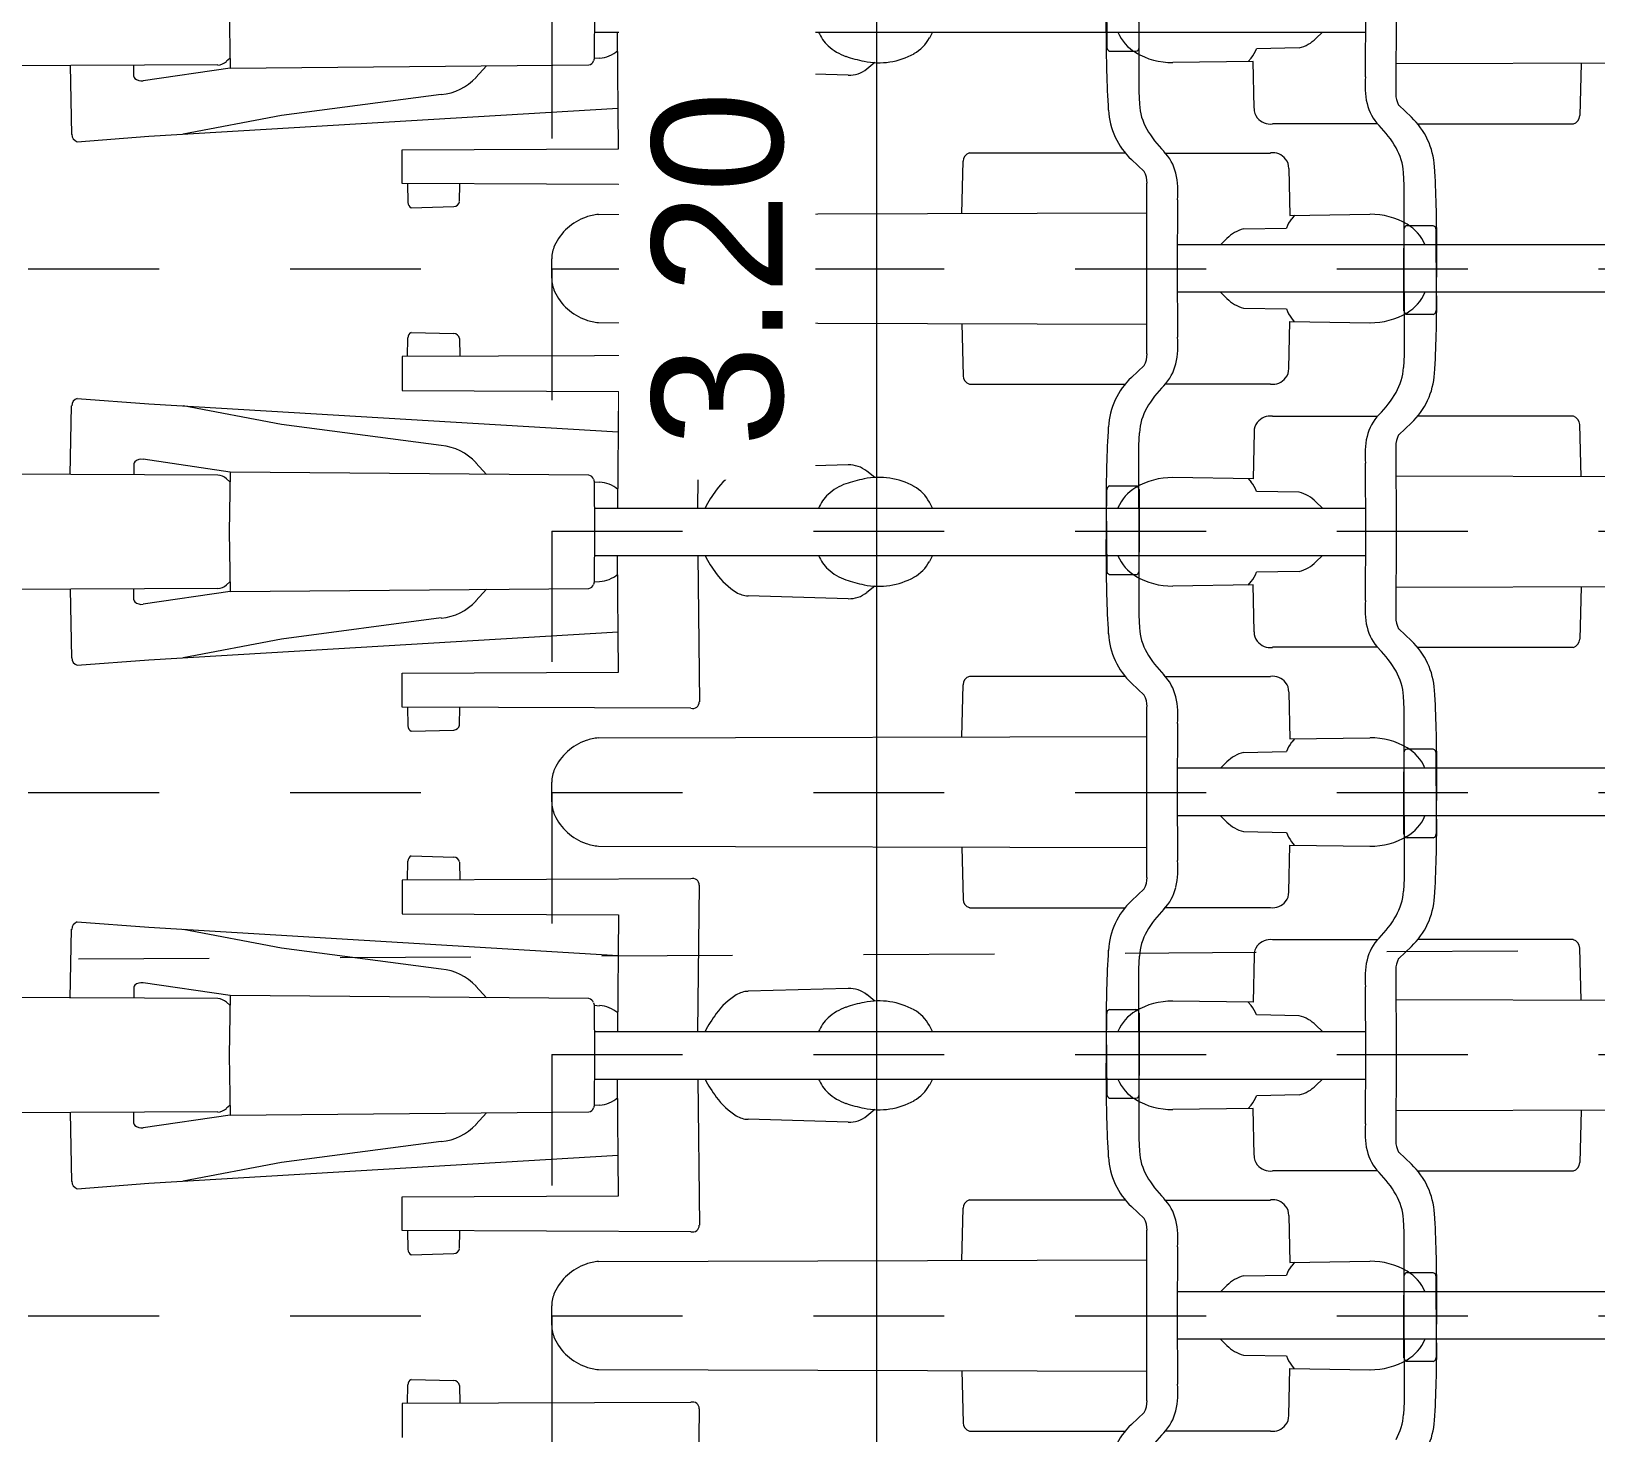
# Model space of a CAD drawing. Header units: metres. Extents: x -35.6 to 33, y -21.5 to 5.9.
# Drawn here: x 18.854 to 20.05, y -16.652 to -15.582 of the extents above; entities that cross this region are included whole.
import ezdxf

# ---------------------------------------------------------------- set-up
doc = ezdxf.new("R2010")
doc.units = ezdxf.units.M
doc.linetypes.add('_Strichliert - Fein_', pattern=[0.15, 0.1, -0.05])
doc.linetypes.add('_Verdeckte Linien_', pattern=[0.15, 0.1, -0.05])
for name, color, linetype, lineweight in [('A-____-____-DIMS', 7, 'Continuous', 5), ('A-____-____-DIMS-50', 7, 'Continuous', 5), ('A-DETL-GENF-HDLN', 7, '_Verdeckte Linien_', 9), ('A-DETL-GENF-OTLN', 7, 'Continuous', 9), ('C-PRKG-____-OTLN', 7, 'Continuous', 9)]:
    doc.layers.add(name, color=color, linetype=linetype, lineweight=lineweight)
doc.layers.add('A-DETL-____-OTLN', color=5, linetype='Continuous', lineweight=9, true_color=0x0000ff)
doc.styles.add('Arial', font='arial.ttf', dxfattribs={"height": 0.1})
doc.dimstyles.new('SUB_Rohbau_fein_1', dxfattribs={"dimscale": 0.3048, "dimtxt": 0.102026, "dimasz": 0.246063, "dimexe": 0.164042, "dimexo": 0.0625, "dimgap": 0.123031, "dimtad": 1, "dimrnd": 0.005, "dimzin": 0, "dimdsep": 46, "dimtxsty": 'Arial', "dimblk1": 'OBLIQUE', "dimblk2": 'OBLIQUE', "dimsah": 1, "dimcen": 0.09, "dimazin": 0, "dimtfac": 1, "dimtdec": 4, "dimtix": 1, "dimtmove": 0, "dimatfit": 3, "dimfxl": 0.164042, "dimfxlon": 1, "dimtvp": 1, "dimtfill": 1, "dimtolj": 1, "dimtzin": 0, "dimarcsym": 2})

# ---------------------------------------------------------------- blocks, each defined once
blk = doc.blocks.new('Fahrradstellplatz - Fahrradstellplatz-23804100--01_UG_OK_FFB_AF_ru')
at = {"layer": 'A-DETL-GENF-HDLN', "color": 253, "true_color": 0x999999}
for p, q in [((0.8, 0), (0.4, 0)), ((0.8, 0), (0.8, -2)), ((1.2, 0), (0.8, 0)), ((0.8, 0), (0.8, -2)), ((1.2, 0), (1.2, -2)), ((1.6, 0), (1.2, 0)), ((1.2, 0), (1.2, -2)), ((1.6, 0), (1.6, -2)), ((1.6, 0), (1.6, -2)), ((2, 0), (2, -2)), ((2, 0), (2, -2)), ((2.4, 0), (2.4, -2)), ((2.4, 0), (2.4, -2))]:
    blk.add_line(p, q, dxfattribs=at)
at = {"layer": 'A-DETL-GENF-OTLN', "color": 253, "true_color": 0x999999}
for p, q in [((0.5931, 0), (0.6006, 0)), ((0.6006, 0), (0.6081, 0)), ((0.9931, 0), (1.0006, 0)), ((1.0006, 0), (1.0081, 0)), ((1.3931, 0), (1.4006, 0)), ((1.4006, 0), (1.4081, 0)), ((0.5593, -0.0357), (0.5581, -0.4548)), ((0.6419, -0.0357), (0.6431, -0.4548)), ((0.9593, -0.0357), (0.9581, -0.4548)), ((1.0419, -0.0357), (1.0431, -0.4548)), ((1.3593, -0.0357), (1.3581, -0.4548)), ((1.4419, -0.0357), (1.4431, -0.4548)), ((1.7593, -0.0357), (1.7581, -0.4548)), ((1.8419, -0.0357), (1.8431, -0.4548)), ((2.1593, -0.0357), (2.1581, -0.4548)), ((2.2419, -0.0357), (2.2431, -0.4548)), ((0.5122, -0.3193), (0.5122, -0.4382)), ((0.5585, -0.3133), (0.5186, -0.3144)), ((0.6427, -0.3133), (0.6826, -0.3144)), ((0.689, -0.3193), (0.689, -0.4382)), ((0.9122, -0.3193), (0.9122, -0.4382)), ((0.9585, -0.3133), (0.9186, -0.3144)), ((1.0427, -0.3133), (1.0826, -0.3144)), ((1.089, -0.3193), (1.089, -0.4382)), ((1.3122, -0.3193), (1.3122, -0.4382)), ((1.3585, -0.3133), (1.3186, -0.3144)), ((1.4427, -0.3133), (1.4826, -0.3144)), ((1.489, -0.3193), (1.489, -0.4382)), ((1.7122, -0.3193), (1.7122, -0.4382)), ((1.7585, -0.3133), (1.7186, -0.3144)), ((1.8427, -0.3133), (1.8826, -0.3144)), ((1.889, -0.3193), (1.889, -0.4382)), ((2.1122, -0.3193), (2.1122, -0.4382)), ((2.1585, -0.3133), (2.1186, -0.3144)), ((2.2427, -0.3133), (2.2826, -0.3144)), ((2.289, -0.3193), (2.289, -0.4382)), ((0.7667, -0.4263), (0.7667, -0.4463)), ((0.8202, -0.4238), (0.7698, -0.4242)), ((0.781, -0.4238), (0.8314, -0.4242)), ((0.8345, -0.4263), (0.8345, -0.4463)), ((1.1667, -0.4263), (1.1667, -0.4463)), ((1.2202, -0.4238), (1.1698, -0.4242)), ((1.181, -0.4238), (1.2314, -0.4242)), ((1.2345, -0.4263), (1.2345, -0.4463)), ((1.5667, -0.4263), (1.5667, -0.4463)), ((1.6202, -0.4238), (1.5698, -0.4242)), ((1.581, -0.4238), (1.6314, -0.4242)), ((1.6345, -0.4263), (1.6345, -0.4463)), ((1.9667, -0.4263), (1.9667, -0.4463)), ((2.0202, -0.4238), (1.9698, -0.4242)), ((1.981, -0.4238), (2.0314, -0.4242)), ((2.0345, -0.4263), (2.0345, -0.4463)), ((2.3667, -0.4263), (2.3667, -0.4463)), ((2.4202, -0.4238), (2.3698, -0.4242)), ((2.381, -0.4238), (2.4314, -0.4242)), ((2.4345, -0.4263), (2.4345, -0.4463)), ((0.5266, -0.4527), (0.5174, -0.443)), ((0.6746, -0.4527), (0.6838, -0.443)), ((0.7358, -0.4486), (0.7261, -0.4491)), ((0.8317, -0.4488), (0.7358, -0.4486)), ((0.7695, -0.4488), (0.8654, -0.4486)), ((0.8654, -0.4486), (0.8751, -0.4491)), ((0.9266, -0.4527), (0.9174, -0.443)), ((1.0746, -0.4527), (1.0838, -0.443)), ((1.1358, -0.4486), (1.1261, -0.4491)), ((1.2317, -0.4488), (1.1358, -0.4486)), ((1.1695, -0.4488), (1.2654, -0.4486)), ((1.2654, -0.4486), (1.2751, -0.4491)), ((1.3266, -0.4527), (1.3174, -0.443)), ((1.4746, -0.4527), (1.4838, -0.443)), ((1.5358, -0.4486), (1.5261, -0.4491)), ((1.6317, -0.4488), (1.5358, -0.4486)), ((1.5695, -0.4488), (1.6654, -0.4486)), ((1.6654, -0.4486), (1.6751, -0.4491)), ((1.7266, -0.4527), (1.7174, -0.443)), ((1.8746, -0.4527), (1.8838, -0.443)), ((1.9358, -0.4486), (1.9261, -0.4491)), ((2.0317, -0.4488), (1.9358, -0.4486)), ((1.9695, -0.4488), (2.0654, -0.4486)), ((2.0654, -0.4486), (2.0751, -0.4491)), ((2.1266, -0.4527), (2.1174, -0.443)), ((2.2746, -0.4527), (2.2838, -0.443)), ((2.3358, -0.4486), (2.3261, -0.4491)), ((2.4317, -0.4488), (2.3358, -0.4486)), ((2.3695, -0.4488), (2.4654, -0.4486)), ((2.4654, -0.4486), (2.4751, -0.4491)), ((0.5354, -0.4549), (0.6006, -0.4547)), ((0.6006, -0.4547), (0.6658, -0.4549)), ((0.9354, -0.4549), (1.0006, -0.4547)), ((1.0006, -0.4547), (1.0658, -0.4549)), ((1.3354, -0.4549), (1.4006, -0.4547)), ((1.4006, -0.4547), (1.4658, -0.4549)), ((1.7354, -0.4549), (1.8006, -0.4547)), ((1.8006, -0.4547), (1.8658, -0.4549)), ((2.1354, -0.4549), (2.2006, -0.4547)), ((2.2006, -0.4547), (2.2658, -0.4549)), ((0.5124, -0.469), (0.5124, -0.5492)), ((0.6006, -0.4779), (0.5482, -0.4781)), ((0.5825, -1.0675), (0.5825, -0.478)), ((0.653, -0.4781), (0.6006, -0.4779)), ((0.6187, -1.0675), (0.6187, -0.478)), ((0.6888, -0.469), (0.6888, -0.5492)), ((0.9124, -0.469), (0.9124, -0.5492)), ((1.0006, -0.4779), (0.9482, -0.4781)), ((0.9825, -1.0675), (0.9825, -0.478)), ((1.053, -0.4781), (1.0006, -0.4779)), ((1.0187, -1.0675), (1.0187, -0.478)), ((1.0888, -0.469), (1.0888, -0.5492)), ((1.3124, -0.469), (1.3124, -0.5492)), ((1.4006, -0.4779), (1.3482, -0.4781)), ((1.3825, -1.0675), (1.3825, -0.478)), ((1.453, -0.4781), (1.4006, -0.4779)), ((1.4187, -1.0675), (1.4187, -0.478)), ((1.4888, -0.469), (1.4888, -0.5492)), ((1.7124, -0.469), (1.7124, -0.5492)), ((1.8006, -0.4779), (1.7482, -0.4781)), ((1.7825, -1.0675), (1.7825, -0.478)), ((1.853, -0.4781), (1.8006, -0.4779)), ((1.8187, -1.0675), (1.8187, -0.478)), ((1.8888, -0.469), (1.8888, -0.5492)), ((2.1124, -0.469), (2.1124, -0.5492)), ((2.2006, -0.4779), (2.1482, -0.4781)), ((2.1825, -1.0675), (2.1825, -0.478)), ((2.253, -0.4781), (2.2006, -0.4779)), ((2.2187, -1.0675), (2.2187, -0.478)), ((2.2888, -0.469), (2.2888, -0.5492)), ((0.5825, -0.5111), (0.5776, -0.516)), ((0.6187, -0.5111), (0.6236, -0.516)), ((0.9825, -0.5111), (0.9776, -0.516)), ((1.0187, -0.5111), (1.0236, -0.516)), ((1.3825, -0.5111), (1.3776, -0.516)), ((1.4187, -0.5111), (1.4236, -0.516)), ((1.7825, -0.5111), (1.7776, -0.516)), ((1.8187, -0.5111), (1.8236, -0.516)), ((2.1825, -0.5111), (2.1776, -0.516)), ((2.2187, -0.5111), (2.2236, -0.516)), ((0.5703, -0.5287), (0.5697, -0.5614)), ((0.6309, -0.5287), (0.6315, -0.5614)), ((0.9703, -0.5287), (0.9697, -0.5614)), ((1.0309, -0.5287), (1.0315, -0.5614)), ((1.3703, -0.5287), (1.3697, -0.5614)), ((1.4309, -0.5287), (1.4315, -0.5614)), ((1.7703, -0.5287), (1.7697, -0.5614)), ((1.8309, -0.5287), (1.8315, -0.5614)), ((2.1703, -0.5287), (2.1697, -0.5614)), ((2.2309, -0.5287), (2.2315, -0.5614)), ((0.5242, -0.5633), (0.56, -0.564)), ((0.56, -0.564), (0.5592, -0.6253)), ((0.5599, -0.5677), (0.5626, -0.5655)), ((0.6413, -0.5677), (0.6386, -0.5655)), ((0.677, -0.5633), (0.6412, -0.564)), ((0.6412, -0.564), (0.642, -0.6253)), ((0.9242, -0.5633), (0.96, -0.564)), ((0.96, -0.564), (0.9592, -0.6253)), ((0.9599, -0.5677), (0.9626, -0.5655)), ((1.0413, -0.5677), (1.0386, -0.5655)), ((1.077, -0.5633), (1.0412, -0.564)), ((1.0412, -0.564), (1.042, -0.6253)), ((1.3242, -0.5633), (1.36, -0.564)), ((1.36, -0.564), (1.3592, -0.6253)), ((1.3599, -0.5677), (1.3626, -0.5655)), ((1.4413, -0.5677), (1.4386, -0.5655)), ((1.477, -0.5633), (1.4412, -0.564)), ((1.4412, -0.564), (1.442, -0.6253)), ((1.7242, -0.5633), (1.76, -0.564)), ((1.76, -0.564), (1.7592, -0.6253)), ((1.7599, -0.5677), (1.7626, -0.5655)), ((1.8413, -0.5677), (1.8386, -0.5655)), ((1.877, -0.5633), (1.8412, -0.564)), ((1.8412, -0.564), (1.842, -0.6253)), ((2.1242, -0.5633), (2.16, -0.564)), ((2.16, -0.564), (2.1592, -0.6253)), ((2.1599, -0.5677), (2.1626, -0.5655)), ((2.2413, -0.5677), (2.2386, -0.5655)), ((2.277, -0.5633), (2.2412, -0.564)), ((2.2412, -0.564), (2.242, -0.6253)), ((1.4187, -0.809), (1.4233, -0.8114)), ((1.7825, -0.809), (1.7779, -0.8114)), ((1.8187, -0.809), (1.8233, -0.8114)), ((2.1825, -0.809), (2.1779, -0.8114)), ((2.2187, -0.809), (2.2233, -0.8114)), ((1.4421, -0.8532), (1.447, -0.8592)), ((1.7591, -0.8532), (1.7542, -0.8592)), ((1.8421, -0.8532), (1.847, -0.8592)), ((2.1591, -0.8532), (2.1542, -0.8592)), ((2.2421, -0.8532), (2.247, -0.8592)), ((1.4517, -0.8735), (1.4495, -0.95)), ((1.7495, -0.8735), (1.7517, -0.95)), ((1.8517, -0.8735), (1.8495, -0.95)), ((2.1495, -0.8735), (2.1517, -0.95)), ((2.2517, -0.8735), (2.2495, -0.95)), ((1.4187, -0.9883), (1.5305, -0.9872)), ((1.7825, -0.9883), (1.6707, -0.9872)), ((1.8187, -0.9883), (1.9305, -0.9872)), ((2.1825, -0.9883), (2.0707, -0.9872)), ((2.2187, -0.9883), (2.3305, -0.9872)), ((2.5825, -0.9883), (2.4707, -0.9872)), ((1.5354, -0.9937), (1.5345, -1.2142)), ((1.6658, -0.9937), (1.6667, -1.2142)), ((1.9354, -0.9937), (1.9345, -1.2142)), ((2.0658, -0.9937), (2.0667, -1.2142)), ((2.3354, -0.9937), (2.3345, -1.2142)), ((2.4658, -0.9937), (2.4667, -1.2142)), ((1.5079, -1.049), (1.4187, -1.0497)), ((1.4984, -1.408), (1.4769, -1.0493)), ((1.5087, -1.2142), (1.5079, -1.049)), ((1.6925, -1.2142), (1.6933, -1.049)), ((1.6933, -1.049), (1.7825, -1.0497)), ((1.7028, -1.408), (1.7243, -1.0493)), ((1.9079, -1.049), (1.8187, -1.0497)), ((1.8984, -1.408), (1.8769, -1.0493)), ((1.9087, -1.2142), (1.9079, -1.049)), ((2.0925, -1.2142), (2.0933, -1.049)), ((2.0933, -1.049), (2.1825, -1.0497)), ((2.1028, -1.408), (2.1243, -1.0493)), ((2.3079, -1.049), (2.2187, -1.0497)), ((2.2984, -1.408), (2.2769, -1.0493)), ((2.3087, -1.2142), (2.3079, -1.049)), ((1.4387, -1.0675), (1.4385, -1.0634)), ((1.7624, -1.0675), (1.7627, -1.0634)), ((1.8387, -1.0675), (1.8385, -1.0634)), ((2.1624, -1.0675), (2.1627, -1.0634)), ((2.2387, -1.0675), (2.2385, -1.0634)), ((1.4006, -1.0674), (1.4391, -1.0675)), ((1.4391, -1.0675), (1.4408, -1.0681)), ((1.4462, -1.3458), (1.4439, -1.0716)), ((1.7573, -1.0716), (1.755, -1.3458)), ((1.7604, -1.0681), (1.7621, -1.0675)), ((1.7621, -1.0675), (1.8006, -1.0674)), ((1.8006, -1.0674), (1.8391, -1.0675)), ((1.8391, -1.0675), (1.8408, -1.0681)), ((1.8462, -1.3458), (1.8439, -1.0716)), ((2.1573, -1.0716), (2.155, -1.3458)), ((2.1604, -1.0681), (2.1621, -1.0675)), ((2.1621, -1.0675), (2.2006, -1.0674)), ((2.2006, -1.0674), (2.2391, -1.0675)), ((2.2391, -1.0675), (2.2408, -1.0681)), ((2.2462, -1.3458), (2.2439, -1.0716)), ((1.4445, -1.1498), (1.4534, -1.1579)), ((1.7567, -1.1498), (1.7478, -1.1579)), ((1.8445, -1.1498), (1.8534, -1.1579)), ((2.1567, -1.1498), (2.1478, -1.1579)), ((2.2445, -1.1498), (2.2534, -1.1579)), ((1.5483, -1.1705), (1.5347, -1.1702)), ((1.6529, -1.1705), (1.6665, -1.1702)), ((1.9483, -1.1705), (1.9347, -1.1702)), ((2.0529, -1.1705), (2.0665, -1.1702)), ((2.3483, -1.1705), (2.3347, -1.1702)), ((2.4529, -1.1705), (2.4665, -1.1702)), ((1.553, -1.2074), (1.5521, -1.1747)), ((1.6482, -1.2074), (1.6491, -1.1747)), ((1.953, -1.2074), (1.9521, -1.1747)), ((2.0482, -1.2074), (2.0491, -1.1747)), ((2.353, -1.2074), (2.3521, -1.1747)), ((2.4482, -1.2074), (2.4491, -1.1747)), ((1.4664, -1.1845), (1.4826, -1.3065)), ((1.7347, -1.1845), (1.7186, -1.3065)), ((1.8664, -1.1845), (1.8826, -1.3065)), ((2.1347, -1.1845), (2.1186, -1.3065)), ((2.2664, -1.1845), (2.2826, -1.3065)), ((1.5345, -1.2142), (1.5087, -1.2142)), ((1.5345, -1.2102), (1.5489, -1.21)), ((1.6666, -1.2102), (1.6523, -1.21)), ((1.6667, -1.2142), (1.6925, -1.2142)), ((1.9345, -1.2142), (1.9087, -1.2142)), ((1.9345, -1.2102), (1.9489, -1.21)), ((2.0666, -1.2102), (2.0523, -1.21)), ((2.0667, -1.2142), (2.0925, -1.2142)), ((2.3345, -1.2142), (2.3087, -1.2142)), ((2.3345, -1.2102), (2.3489, -1.21)), ((2.4666, -1.2102), (2.4523, -1.21)), ((2.4667, -1.2142), (2.4925, -1.2142)), ((1.4826, -1.3065), (1.4968, -1.3816)), ((1.7186, -1.3065), (1.7044, -1.3816)), ((1.8826, -1.3065), (1.8968, -1.3816)), ((2.1186, -1.3065), (2.1044, -1.3816)), ((2.2826, -1.3065), (2.2968, -1.3816)), ((1.4006, -1.3465), (1.4462, -1.3458)), ((1.4389, -1.3459), (1.4411, -1.3486)), ((1.4462, -1.3458), (1.456, -1.4123)), ((1.755, -1.3458), (1.7452, -1.4123)), ((1.755, -1.3458), (1.8006, -1.3465)), ((1.7623, -1.3459), (1.76, -1.3486)), ((1.8006, -1.3465), (1.8462, -1.3458)), ((1.8389, -1.3459), (1.8411, -1.3486)), ((1.8462, -1.3458), (1.856, -1.4123)), ((2.155, -1.3458), (2.1452, -1.4123)), ((2.155, -1.3458), (2.2006, -1.3465)), ((2.1623, -1.3459), (2.16, -1.3486)), ((2.2006, -1.3465), (2.2462, -1.3458)), ((2.2389, -1.3459), (2.2411, -1.3486)), ((2.2462, -1.3458), (2.256, -1.4123)), ((1.4439, -1.3551), (1.4456, -1.7345)), ((1.7573, -1.3551), (1.7556, -1.7345)), ((1.8439, -1.3551), (1.8456, -1.7345)), ((2.1573, -1.3551), (2.1556, -1.7345)), ((2.2439, -1.3551), (2.2456, -1.7345)), ((1.5025, -1.4626), (1.4984, -1.408)), ((1.6987, -1.4626), (1.7028, -1.408)), ((1.9025, -1.4626), (1.8984, -1.408)), ((2.0987, -1.4626), (2.1028, -1.408)), ((2.3025, -1.4626), (2.2984, -1.408)), ((1.4526, -1.4194), (1.4442, -1.4194)), ((1.7486, -1.4194), (1.757, -1.4194)), ((1.8526, -1.4194), (1.8442, -1.4194)), ((2.1486, -1.4194), (2.157, -1.4194)), ((2.2526, -1.4194), (2.2442, -1.4194)), ((1.4444, -1.4679), (1.4969, -1.4669)), ((1.7568, -1.4679), (1.7043, -1.4669)), ((1.8444, -1.4679), (1.8969, -1.4669)), ((2.1568, -1.4679), (2.1043, -1.4669)), ((2.2444, -1.4679), (2.2969, -1.4669))]:
    blk.add_line(p, q, dxfattribs=at)
for centre, radius, start, end in [((0.5931, -0.024), 0.024, 90.0116, 114.7042), ((0.6081, -0.024), 0.024, 65.2958, 89.9884), ((1.0081, -0.024), 0.024, 65.2958, 89.9884), ((1.3931, -0.024), 0.024, 90.0116, 114.7042), ((0.6003, -0.0396), 0.0412, 114.7042, 161.0529), ((0.6009, -0.0396), 0.0412, 18.9471, 65.2958), ((1.0003, -0.0396), 0.0412, 114.7042, 161.0529), ((0.9931, -0.024), 0.024, 90.0116, 114.7042), ((1.0009, -0.0396), 0.0412, 18.9471, 65.2958), ((1.4003, -0.0396), 0.0412, 114.7042, 161.0529), ((1.4081, -0.024), 0.024, 65.2958, 89.9884), ((1.4009, -0.0396), 0.0412, 18.9471, 65.2958), ((0.5997, -0.0394), 0.0406, 161.0529, 174.7358), ((0.6015, -0.0394), 0.0406, 5.2642, 18.9471), ((0.9997, -0.0394), 0.0406, 161.0529, 174.7358), ((1.0015, -0.0394), 0.0406, 5.2642, 18.9471), ((1.3997, -0.0394), 0.0406, 161.0529, 174.7358), ((1.4015, -0.0394), 0.0406, 5.2642, 18.9471), ((0.5188, -0.3212), 0.00683, 91.5986, 163.3195), ((0.6824, -0.3212), 0.00683, 16.6805, 88.4014), ((0.9188, -0.3212), 0.00683, 91.5986, 163.3195), ((1.0824, -0.3212), 0.00683, 16.6805, 88.4014), ((1.3188, -0.3212), 0.00683, 91.5986, 163.3195), ((1.4824, -0.3212), 0.00683, 16.6805, 88.4014), ((1.7188, -0.3212), 0.00683, 91.5986, 163.3195), ((1.8824, -0.3212), 0.00683, 16.6805, 88.4014), ((2.1188, -0.3212), 0.00683, 91.5986, 163.3195), ((2.2824, -0.3212), 0.00683, 16.6805, 88.4014), ((0.4762, -0.482), 0.0567, 43.3751, 86.5727), ((0.725, -0.482), 0.0567, 93.4273, 136.6249), ((0.7761, -1.3361), 0.9124, 89.6923, 93.4273), ((0.7698, -0.4274), 0.00327, 90.4611, 160.3834), ((0.8251, -1.3361), 0.9124, 86.5727, 90.3077), ((0.8314, -0.4274), 0.00327, 19.6166, 89.5389), ((0.8762, -0.482), 0.0567, 43.3751, 86.5727), ((1.125, -0.482), 0.0567, 93.4273, 136.6249), ((1.1761, -1.3361), 0.9124, 89.6923, 93.4273), ((1.1698, -0.4274), 0.00327, 90.4611, 160.3834), ((1.2251, -1.3361), 0.9124, 86.5727, 90.3077), ((1.2314, -0.4274), 0.00327, 19.6166, 89.5389), ((1.2762, -0.482), 0.0567, 43.3751, 86.5727), ((1.525, -0.482), 0.0567, 93.4273, 136.6249), ((1.5761, -1.3361), 0.9124, 89.6923, 93.4273), ((1.5698, -0.4274), 0.00327, 90.4611, 160.3834), ((1.6251, -1.3361), 0.9124, 86.5727, 90.3077), ((1.6314, -0.4274), 0.00327, 19.6166, 89.5389), ((1.6762, -0.482), 0.0567, 43.3751, 86.5727), ((1.925, -0.482), 0.0567, 93.4273, 136.6249), ((1.9761, -1.3361), 0.9124, 89.6923, 93.4273), ((1.9698, -0.4274), 0.00327, 90.4611, 160.3834), ((2.0251, -1.3361), 0.9124, 86.5727, 90.3077), ((2.0314, -0.4274), 0.00327, 19.6166, 89.5389), ((2.0762, -0.482), 0.0567, 43.3751, 86.5727), ((2.325, -0.482), 0.0567, 93.4273, 136.6249), ((2.3761, -1.3361), 0.9124, 89.6923, 93.4273), ((2.3698, -0.4274), 0.00327, 90.4611, 160.3834), ((2.4251, -1.3361), 0.9124, 86.5727, 90.3077), ((2.4314, -0.4274), 0.00327, 19.6166, 89.5389), ((2.4762, -0.482), 0.0567, 43.3751, 86.5727), ((0.5353, -0.4364), 0.0186, 241.9395, 270.2136), ((0.6659, -0.4364), 0.0186, 269.7864, 298.0605), ((0.7282, -0.491), 0.0419, 92.8793, 120.1335), ((0.7692, -0.4463), 0.00251, 180, 276.4127), ((0.8319, -0.4463), 0.00251, 263.5873, 0), ((0.873, -0.491), 0.0419, 59.8665, 87.1207), ((0.9353, -0.4364), 0.0186, 241.9395, 270.2136), ((1.0659, -0.4364), 0.0186, 269.7864, 298.0605), ((1.1282, -0.491), 0.0419, 92.8793, 120.1335), ((1.1692, -0.4463), 0.00251, 180, 276.4127), ((1.2319, -0.4463), 0.00251, 263.5873, 0), ((1.273, -0.491), 0.0419, 59.8665, 87.1207), ((1.3353, -0.4364), 0.0186, 241.9395, 270.2136), ((1.4659, -0.4364), 0.0186, 269.7864, 298.0605), ((1.5282, -0.491), 0.0419, 92.8793, 120.1335), ((1.5692, -0.4463), 0.00251, 180, 276.4127), ((1.6319, -0.4463), 0.00251, 263.5873, 0), ((1.673, -0.491), 0.0419, 59.8665, 87.1207), ((1.7353, -0.4364), 0.0186, 241.9395, 270.2136), ((1.8659, -0.4364), 0.0186, 269.7864, 298.0605), ((1.9282, -0.491), 0.0419, 92.8793, 120.1335), ((1.9692, -0.4463), 0.00251, 180, 276.4127), ((2.0319, -0.4463), 0.00251, 263.5873, 0), ((2.073, -0.491), 0.0419, 59.8665, 87.1207), ((2.1353, -0.4364), 0.0186, 241.9395, 270.2136), ((2.2659, -0.4364), 0.0186, 269.7864, 298.0605), ((2.3282, -0.491), 0.0419, 92.8793, 120.1335), ((2.3692, -0.4463), 0.00251, 180, 276.4127), ((2.4319, -0.4463), 0.00251, 263.5873, 0), ((2.473, -0.491), 0.0419, 59.8665, 87.1207), ((0.4519, -0.5273), 0.0839, 45.1941, 59.8665), ((0.7493, -0.5273), 0.0839, 120.1335, 134.8059), ((0.8519, -0.5273), 0.0839, 45.1941, 59.8665), ((1.1493, -0.5273), 0.0839, 120.1335, 134.8059), ((1.2519, -0.5273), 0.0839, 45.1941, 59.8665), ((1.5493, -0.5273), 0.0839, 120.1335, 134.8059), ((1.6519, -0.5273), 0.0839, 45.1941, 59.8665), ((1.9493, -0.5273), 0.0839, 120.1335, 134.8059), ((2.0519, -0.5273), 0.0839, 45.1941, 59.8665), ((2.3493, -0.5273), 0.0839, 120.1335, 134.8059), ((0.5355, -0.4431), 0.0347, 225.1941, 257.0778), ((0.5414, -0.4178), 0.0607, 257.0778, 276.4792), ((0.6598, -0.4178), 0.0607, 263.5208, 282.9222), ((0.6656, -0.4431), 0.0347, 282.9222, 314.8059), ((0.9355, -0.4431), 0.0347, 225.1941, 257.0778), ((0.9414, -0.4178), 0.0607, 257.0778, 276.4792), ((1.0598, -0.4178), 0.0607, 263.5208, 282.9222), ((1.0656, -0.4431), 0.0347, 282.9222, 314.8059), ((1.3355, -0.4431), 0.0347, 225.1941, 257.0778), ((1.3414, -0.4178), 0.0607, 257.0778, 276.4792), ((1.4598, -0.4178), 0.0607, 263.5208, 282.9222), ((1.4656, -0.4431), 0.0347, 282.9222, 314.8059), ((1.7355, -0.4431), 0.0347, 225.1941, 257.0778), ((1.7414, -0.4178), 0.0607, 257.0778, 276.4792), ((1.8598, -0.4178), 0.0607, 263.5208, 282.9222), ((1.8656, -0.4431), 0.0347, 282.9222, 314.8059), ((2.1355, -0.4431), 0.0347, 225.1941, 257.0778), ((2.1414, -0.4178), 0.0607, 257.0778, 276.4792), ((2.2598, -0.4178), 0.0607, 263.5208, 282.9222), ((2.2656, -0.4431), 0.0347, 282.9222, 314.8059), ((0.5968, -0.5354), 0.0273, 134.6459, 165.8184), ((0.6044, -0.5354), 0.0273, 14.1816, 45.3541), ((0.9968, -0.5354), 0.0273, 134.6459, 165.8184), ((1.0044, -0.5354), 0.0273, 14.1816, 45.3541), ((1.3968, -0.5354), 0.0273, 134.6459, 165.8184), ((1.4044, -0.5354), 0.0273, 14.1816, 45.3541), ((1.7968, -0.5354), 0.0273, 134.6459, 165.8184), ((1.8044, -0.5354), 0.0273, 14.1816, 45.3541), ((2.1968, -0.5354), 0.0273, 134.6459, 165.8184), ((2.2044, -0.5354), 0.0273, 14.1816, 45.3541), ((0.5247, -0.551), 0.0125, 171.6962, 231.7808), ((0.6765, -0.551), 0.0125, 308.2192, 8.3038), ((0.9247, -0.551), 0.0125, 171.6962, 231.7808), ((1.0765, -0.551), 0.0125, 308.2192, 8.3038), ((1.3247, -0.551), 0.0125, 171.6962, 231.7808), ((1.4765, -0.551), 0.0125, 308.2192, 8.3038), ((1.7247, -0.551), 0.0125, 171.6962, 231.7808), ((1.8765, -0.551), 0.0125, 308.2192, 8.3038), ((2.1247, -0.551), 0.0125, 171.6962, 231.7808), ((2.2765, -0.551), 0.0125, 308.2192, 8.3038), ((0.5241, -0.5518), 0.0115, 231.7808, 270.2009), ((0.577, -0.5825), 0.0223, 108.948, 130.1425), ((0.6242, -0.5825), 0.0223, 49.8575, 71.052), ((0.6771, -0.5518), 0.0115, 269.7991, 308.2192), ((0.9241, -0.5518), 0.0115, 231.7808, 270.2009), ((0.977, -0.5825), 0.0223, 108.948, 130.1425), ((1.0242, -0.5825), 0.0223, 49.8575, 71.052), ((1.0771, -0.5518), 0.0115, 269.7991, 308.2192), ((1.3241, -0.5518), 0.0115, 231.7808, 270.2009), ((1.377, -0.5825), 0.0223, 108.948, 130.1425), ((1.4242, -0.5825), 0.0223, 49.8575, 71.052), ((1.4771, -0.5518), 0.0115, 269.7991, 308.2192), ((1.7241, -0.5518), 0.0115, 231.7808, 270.2009), ((1.777, -0.5825), 0.0223, 108.948, 130.1425), ((1.8242, -0.5825), 0.0223, 49.8575, 71.052), ((1.8771, -0.5518), 0.0115, 269.7991, 308.2192), ((2.1241, -0.5518), 0.0115, 231.7808, 270.2009), ((2.177, -0.5825), 0.0223, 108.948, 130.1425), ((2.2242, -0.5825), 0.0223, 49.8575, 71.052), ((2.2771, -0.5518), 0.0115, 269.7991, 308.2192), ((0.6138, -0.626), 0.0546, 179.3091, 210.5226), ((0.5874, -0.626), 0.0546, 329.4774, 0.6909), ((1.0138, -0.626), 0.0546, 179.3091, 210.5226), ((0.9874, -0.626), 0.0546, 329.4774, 0.6909), ((1.4138, -0.626), 0.0546, 179.3091, 210.5226), ((1.3874, -0.626), 0.0546, 329.4774, 0.6909), ((1.8138, -0.626), 0.0546, 179.3091, 210.5226), ((1.7874, -0.626), 0.0546, 329.4774, 0.6909), ((2.2138, -0.626), 0.0546, 179.3091, 210.5226), ((2.1874, -0.626), 0.0546, 329.4774, 0.6909), ((0.5952, -0.6369), 0.033, 210.5226, 246.9607), ((0.606, -0.6369), 0.033, 293.0393, 329.4774), ((0.9952, -0.6369), 0.033, 210.5226, 246.9607), ((1.006, -0.6369), 0.033, 293.0393, 329.4774), ((1.3952, -0.6369), 0.033, 210.5226, 246.9607), ((1.406, -0.6369), 0.033, 293.0393, 329.4774), ((1.7952, -0.6369), 0.033, 210.5226, 246.9607), ((1.806, -0.6369), 0.033, 293.0393, 329.4774), ((2.1952, -0.6369), 0.033, 210.5226, 246.9607), ((2.206, -0.6369), 0.033, 293.0393, 329.4774), ((1.4097, -0.8372), 0.0291, 28.7294, 62.3562), ((1.7914, -0.8372), 0.0291, 117.6438, 151.2706), ((1.8097, -0.8372), 0.0291, 28.7294, 62.3562), ((2.1914, -0.8372), 0.0291, 117.6438, 151.2706), ((2.2097, -0.8372), 0.0291, 28.7294, 62.3562), ((1.3861, -0.8501), 0.0561, 348.5086, 28.7294), ((1.8151, -0.8501), 0.0561, 151.2706, 191.4914), ((1.7861, -0.8501), 0.0561, 348.5086, 28.7294), ((2.2151, -0.8501), 0.0561, 151.2706, 191.4914), ((2.1861, -0.8501), 0.0561, 348.5086, 28.7294), ((1.43, -0.8728), 0.0217, 358.2161, 38.6857), ((1.7712, -0.8728), 0.0217, 141.3143, 181.7839), ((1.83, -0.8728), 0.0217, 358.2161, 38.6857), ((2.1712, -0.8728), 0.0217, 141.3143, 181.7839), ((2.23, -0.8728), 0.0217, 358.2161, 38.6857), ((1.3302, -0.8388), 0.1131, 341.1879, 348.5086), ((1.871, -0.8388), 0.1131, 191.4914, 198.8121), ((1.7302, -0.8388), 0.1131, 341.1879, 348.5086), ((2.271, -0.8388), 0.1131, 191.4914, 198.8121), ((2.1302, -0.8388), 0.1131, 341.1879, 348.5086), ((1.4026, -0.8634), 0.0367, 316.3239, 341.1879), ((1.7986, -0.8634), 0.0367, 198.8121, 223.6761), ((1.8026, -0.8634), 0.0367, 316.3239, 341.1879), ((2.1986, -0.8634), 0.0367, 198.8121, 223.6761), ((2.2026, -0.8634), 0.0367, 316.3239, 341.1879), ((1.4051, -0.8658), 0.0333, 294.1511, 316.3239), ((1.7961, -0.8658), 0.0333, 223.6761, 245.8489), ((1.8051, -0.8658), 0.0333, 294.1511, 316.3239), ((2.1961, -0.8658), 0.0333, 223.6761, 245.8489), ((2.2051, -0.8658), 0.0333, 294.1511, 316.3239), ((1.4319, -0.9495), 0.0176, 327.5068, 358.3381), ((1.7693, -0.9495), 0.0176, 181.6619, 212.4932), ((1.8319, -0.9495), 0.0176, 327.5068, 358.3381), ((2.1693, -0.9495), 0.0176, 181.6619, 212.4932), ((2.2319, -0.9495), 0.0176, 327.5068, 358.3381), ((1.3984, -0.9281), 0.0574, 306.5019, 327.5068), ((1.8028, -0.9281), 0.0574, 212.4932, 233.4981), ((1.7984, -0.9281), 0.0574, 306.5019, 327.5068), ((2.2028, -0.9281), 0.0574, 212.4932, 233.4981), ((2.1984, -0.9281), 0.0574, 306.5019, 327.5068), ((1.3724, -0.893), 0.1011, 297.2613, 306.5019), ((1.8288, -0.893), 0.1011, 233.4981, 242.7387), ((1.7724, -0.893), 0.1011, 297.2613, 306.5019), ((2.2288, -0.893), 0.1011, 233.4981, 242.7387), ((2.1724, -0.893), 0.1011, 297.2613, 306.5019), ((1.5305, -0.9923), 0.00508, 344.2179, 90.5532), ((1.6706, -0.9923), 0.00508, 89.4468, 195.7821), ((1.9305, -0.9923), 0.00508, 344.2179, 90.5532), ((2.0706, -0.9923), 0.00508, 89.4468, 195.7821), ((2.3305, -0.9923), 0.00508, 344.2179, 90.5532), ((2.4706, -0.9923), 0.00508, 89.4468, 195.7821), ((1.4158, -1.0646), 0.0228, 3.0499, 41.2324), ((1.7854, -1.0646), 0.0228, 138.7676, 176.9501), ((1.8158, -1.0646), 0.0228, 3.0499, 41.2324), ((2.1854, -1.0646), 0.0228, 138.7676, 176.9501), ((2.2158, -1.0646), 0.0228, 3.0499, 41.2324), ((1.4392, -1.0727), 0.00483, 13.2596, 70.1257), ((1.762, -1.0727), 0.00483, 109.8743, 166.7404), ((1.8392, -1.0727), 0.00483, 13.2596, 70.1257), ((2.162, -1.0727), 0.00483, 109.8743, 166.7404), ((2.2392, -1.0727), 0.00483, 13.2596, 70.1257), ((1.4254, -1.1882), 0.0413, 5.2207, 47.2443), ((1.7758, -1.1882), 0.0413, 132.7557, 174.7793), ((1.8254, -1.1882), 0.0413, 5.2207, 47.2443), ((2.1758, -1.1882), 0.0413, 132.7557, 174.7793), ((2.2254, -1.1882), 0.0413, 5.2207, 47.2443), ((1.5477, -1.1749), 0.00438, 1.6744, 81.5061), ((1.6535, -1.1749), 0.00438, 98.4939, 178.3256), ((1.9477, -1.1749), 0.00438, 1.6744, 81.5061), ((2.0535, -1.1749), 0.00438, 98.4939, 178.3256), ((2.3477, -1.1749), 0.00438, 1.6744, 81.5061), ((2.4535, -1.1749), 0.00438, 98.4939, 178.3256), ((1.5488, -1.2054), 0.00464, 270.4692, 334.4859), ((1.6524, -1.2054), 0.00464, 205.5141, 269.5308), ((1.9488, -1.2054), 0.00464, 270.4692, 334.4859), ((2.0524, -1.2054), 0.00464, 205.5141, 269.5308), ((2.3488, -1.2054), 0.00464, 270.4692, 334.4859), ((2.4524, -1.2054), 0.00464, 205.5141, 269.5308), ((1.4323, -1.3562), 0.0117, 5.1134, 40.3907), ((1.7689, -1.3562), 0.0117, 139.6093, 174.8866), ((1.8323, -1.3562), 0.0117, 5.1134, 40.3907), ((2.1689, -1.3562), 0.0117, 139.6093, 174.8866), ((2.2323, -1.3562), 0.0117, 5.1134, 40.3907), ((1.4526, -1.4174), 0.00199, 269.2163, 319.5195), ((1.448, -1.4134), 0.00806, 319.5195, 8.3681), ((1.7532, -1.4134), 0.00806, 171.6319, 220.4805), ((1.7486, -1.4174), 0.00199, 220.4805, 270.7837), ((1.8526, -1.4174), 0.00199, 269.2163, 319.5195), ((1.848, -1.4134), 0.00806, 319.5195, 8.3681), ((2.1532, -1.4134), 0.00806, 171.6319, 220.4805), ((2.1486, -1.4174), 0.00199, 220.4805, 270.7837), ((2.2526, -1.4174), 0.00199, 269.2163, 319.5195), ((2.248, -1.4134), 0.00806, 319.5195, 8.3681), ((1.4967, -1.4608), 0.00606, 271.0937, 343.2001), ((1.7045, -1.4608), 0.00606, 196.7999, 268.9063), ((1.8967, -1.4608), 0.00606, 271.0937, 343.2001), ((2.1045, -1.4608), 0.00606, 196.7999, 268.9063), ((2.2967, -1.4608), 0.00606, 271.0937, 343.2001)]:
    blk.add_arc(centre, radius, start, end, dxfattribs=at)
blk = doc.blocks.new('DIMBLOCK236--01_UG_OK_FFB_AF_ru')
at = {"layer": 'A-____-____-DIMS-50'}
for p, q in [((-15.848, -16.7799), (-15.848, -16.7299)), ((25.382, -16.7799), (25.382, -16.7299)), ((-15.848, -16.7799), (-15.8105, -16.7424)), ((25.382, -16.7799), (25.4195, -16.7424)), ((-15.848, -16.7799), (-15.8855, -16.8174)), ((-15.848, -16.7799), (25.382, -16.7799)), ((-15.848, -16.7799), (-15.848, -16.8299)), ((25.382, -16.7799), (25.3445, -16.8174)), ((25.382, -16.7799), (25.382, -16.8299))]:
    blk.add_line(p, q, dxfattribs=at)
at = {"layer": 'A-____-____-DIMS-50', "color": 0, "insert": (4.5925, -16.6079), "char_height": 0.1, "width": 0.418697, "attachment_point": 1, "line_spacing_factor": 0.941778, "style": 'Arial', "bg_fill": 3, "box_fill_scale": 1.25, "bg_fill_color": 256, "bg_fill_true_color": 13158600, "bg_fill_transparency": 0}
blk.add_mtext('41.23', dxfattribs=at)
blk = doc.blocks.new('_Oblique')
at = {"color": 0, "linetype": 'ByBlock', "lineweight": -2}
blk.add_line((-0.5, -0.5), (0.5, 0.5), dxfattribs=at)
blk = doc.blocks.new('DIMBLOCK249--01_UG_OK_FFB_AF_ru')
at = {"layer": 'A-____-____-DIMS-50'}
for p, q in [((19.5005, -14.1634), (19.463, -14.1259)), ((19.5005, -14.1634), (19.4505, -14.1634)), ((19.5005, -17.3634), (19.5005, -14.1634)), ((19.5005, -14.1634), (19.538, -14.2009)), ((19.5005, -14.1634), (19.5505, -14.1634)), ((19.5005, -17.3634), (19.463, -17.3259)), ((19.5005, -17.3634), (19.4505, -17.3634)), ((19.5005, -17.3634), (19.538, -17.4009)), ((19.5005, -17.3634), (19.5505, -17.3634))]:
    blk.add_line(p, q, dxfattribs=at)
at = {"layer": 'A-____-____-DIMS-50', "color": 0, "insert": (19.3285, -15.8991), "char_height": 0.1, "width": 0.325653, "attachment_point": 1, "rotation": 90, "line_spacing_factor": 0.941778, "style": 'Arial', "bg_fill": 3, "box_fill_scale": 1.25, "bg_fill_color": 256, "bg_fill_true_color": 13158600, "bg_fill_transparency": 0}
blk.add_mtext('3.20', dxfattribs=at)

msp = doc.modelspace()

# ---------------------------------------------------------------- linework, layer by layer
at = {"layer": 'A-DETL-____-OTLN', "color": 30, "linetype": '_Strichliert - Fein_', "true_color": 0xff8000}
msp.add_line((-33.7089, -16.5854), (28.844, -16.2345), dxfattribs=at)

# ---------------------------------------------------------------- block references
at = {"layer": 'C-PRKG-____-OTLN', "color": 253, "true_color": 0x999999}
for p, rotation in [((19.252, -17.1634), 90.00000000000092), ((20.352, -14.1634), 270.0000000000003)]:
    msp.add_blockref('Fahrradstellplatz - Fahrradstellplatz-23804100--01_UG_OK_FFB_AF_ru', p, dxfattribs=dict(at, rotation=rotation))

# ---------------------------------------------------------------- next in the draw order: dimensions: what is measured, and where the dimension line sits
at = {"layer": 'A-____-____-DIMS'}
dim = msp.add_linear_dim(base=(25.382, -16.7799), p1=(-15.848, -16.7299), p2=(25.382, -16.7299), dimstyle='SUB_Rohbau_fein_1', override={"dimpost": '<>', "dimfxl": 41.23}, dxfattribs=at)
dim.commit()
dim.dimension.update_dxf_attribs({"geometry": 'DIMBLOCK236--01_UG_OK_FFB_AF_ru', "text_midpoint": (4.767, -16.6913)})

# ---------------------------------------------------------------- next in the draw order: dimensions: what is measured, and where the dimension line sits
dim = msp.add_linear_dim(base=(19.5005, -14.1634), p1=(19.4505, -17.3634), p2=(19.4505, -14.1634), angle=90, dimstyle='SUB_Rohbau_fein_1', override={"dimpost": '<>', "dimfxl": 3.2}, dxfattribs=at)
dim.commit()
dim.dimension.update_dxf_attribs({"geometry": 'DIMBLOCK249--01_UG_OK_FFB_AF_ru', "text_midpoint": (19.4119, -15.7634)})

doc.saveas('drawing.dxf')
